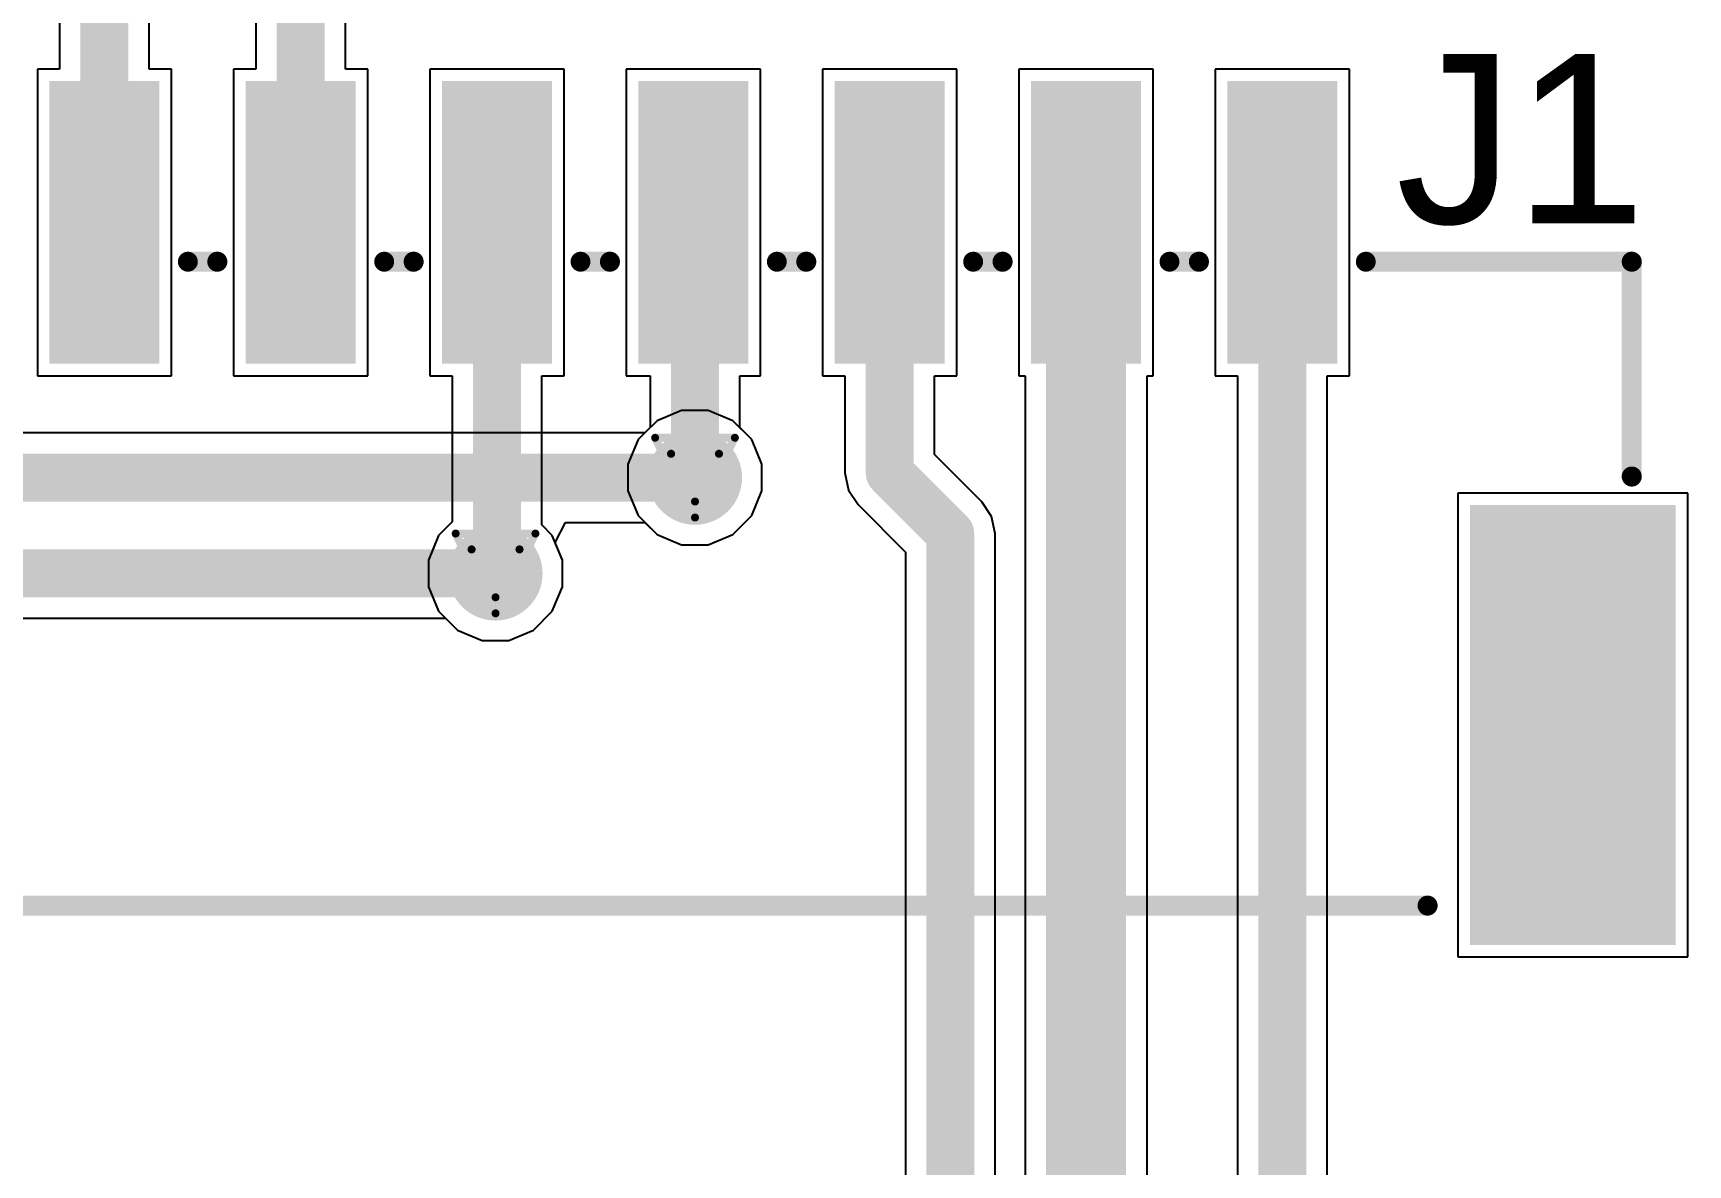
# Model space of a CAD drawing. Header units: inches. Extents: x -3 to 5381, y -57 to 5355.
# Drawn here: x 15.75 to 26.29, y -22.28 to -15.08 of the extents above; entities that cross this region are included whole.
import ezdxf

# ---------------------------------------------------------------- set-up
doc = ezdxf.new("R2010")
doc.units = ezdxf.units.IN
for name, color, linetype in [('Bottom Layer', 5, 'Continuous'), ('Drill Drawing', 1, 'Continuous'), ('Top Layer', 1, 'Continuous'), ('Top Overlay', 2, 'Continuous'), ('Top Paste', 8, 'Continuous'), ('Top Solder', 216, 'Continuous'), ('Via Holes', 16, 'Continuous')]:
    doc.layers.add(name, color=color, linetype=linetype)
doc.styles.add('Arial', font='', dxfattribs={"height": 0.2})
doc.styles.get('Arial').set_extended_font_data('Arial')

msp = doc.modelspace()

# ---------------------------------------------------------------- hatches: boundary and pattern name
at = {"layer": 'Bottom Layer'}
h = msp.add_hatch(color=5, dxfattribs=at)
edge = h.paths.add_edge_path()
edge.add_arc((19.964, -17.907), 0.3, 0, 360)
h = msp.add_hatch(color=5, dxfattribs=at)
edge = h.paths.add_edge_path()
edge.add_arc((18.694, -18.517), 0.3, 0, 360)
at = {"layer": 'Top Layer'}
for points in [[(15.904, -15.432), (16.504, -15.432), (16.504, -17.132), (15.904, -17.132)], [(17.154, -15.432), (17.754, -15.432), (17.754, -17.132), (17.154, -17.132)], [(18.404, -15.432), (19.004, -15.432), (19.004, -17.132), (18.404, -17.132)], [(19.654, -15.432), (20.254, -15.432), (20.254, -17.132), (19.654, -17.132)], [(20.904, -15.432), (21.504, -15.432), (21.504, -17.132), (20.904, -17.132)], [(22.154, -15.432), (22.754, -15.432), (22.754, -17.132), (22.154, -17.132)], [(23.404, -15.432), (24.004, -15.432), (24.004, -17.132), (23.404, -17.132)], [(24.949, -18.132), (26.159, -18.132), (26.159, -20.832), (24.949, -20.832)]]:
    msp.add_hatch(color=1, dxfattribs=at).paths.add_polyline_path(points)
h = msp.add_hatch(color=1, dxfattribs=at)
edge = h.paths.add_edge_path()
edge.add_arc((19.964, -17.907), 0.3, 0, 360)
h = msp.add_hatch(color=1, dxfattribs=at)
edge = h.paths.add_edge_path()
edge.add_arc((18.694, -18.517), 0.3, 0, 360)
at = {"layer": 'Top Paste'}
for points in [[(15.904, -15.432), (16.504, -15.432), (16.504, -17.132), (15.904, -17.132)], [(17.154, -15.432), (17.754, -15.432), (17.754, -17.132), (17.154, -17.132)], [(18.404, -15.432), (19.004, -15.432), (19.004, -17.132), (18.404, -17.132)], [(19.654, -15.432), (20.254, -15.432), (20.254, -17.132), (19.654, -17.132)], [(20.904, -15.432), (21.504, -15.432), (21.504, -17.132), (20.904, -17.132)], [(22.154, -15.432), (22.754, -15.432), (22.754, -17.132), (22.154, -17.132)], [(23.404, -15.432), (24.004, -15.432), (24.004, -17.132), (23.404, -17.132)], [(24.949, -18.132), (26.159, -18.132), (26.159, -20.832), (24.949, -20.832)]]:
    msp.add_hatch(color=8, dxfattribs=at).paths.add_polyline_path(points)
at = {"layer": 'Top Solder'}
for points in [[(15.854, -15.382), (16.554, -15.382), (16.554, -17.182), (15.854, -17.182)], [(17.104, -15.382), (17.804, -15.382), (17.804, -17.182), (17.104, -17.182)], [(18.354, -15.382), (19.054, -15.382), (19.054, -17.182), (18.354, -17.182)], [(19.604, -15.382), (20.304, -15.382), (20.304, -17.182), (19.604, -17.182)], [(20.854, -15.382), (21.554, -15.382), (21.554, -17.182), (20.854, -17.182)], [(22.104, -15.382), (22.804, -15.382), (22.804, -17.182), (22.104, -17.182)], [(23.354, -15.382), (24.054, -15.382), (24.054, -17.182), (23.354, -17.182)], [(24.899, -18.082), (26.209, -18.082), (26.209, -20.882), (24.899, -20.882)]]:
    msp.add_hatch(color=216, dxfattribs=at).paths.add_polyline_path(points)
at = {"layer": 'Via Holes'}
h = msp.add_hatch(color=7, dxfattribs=at)
edge = h.paths.add_edge_path()
edge.add_arc((19.964, -17.907), 0.15, 0, 360)
h = msp.add_hatch(color=7, dxfattribs=at)
edge = h.paths.add_edge_path()
edge.add_arc((18.694, -18.517), 0.15, 0, 360)

# ---------------------------------------------------------------- linework, layer by layer
at = {"layer": 'Bottom Layer'}
for p, q in [((19.879, -17.48), (19.723, -17.545)), ((20.049, -17.48), (19.879, -17.48)), ((20.206, -17.545), (20.049, -17.48)), ((19.723, -17.545), (19.645, -17.622)), ((20.326, -17.665), (20.206, -17.545)), ((19.645, -17.622), (9.821, -17.622)), ((20.391, -17.822), (20.326, -17.665)), ((20.391, -17.992), (20.391, -17.822)), ((20.326, -18.149), (20.391, -17.992)), ((19.075, -18.319), (19.139, -18.192)), ((19.139, -18.192), (19.645, -18.192)), ((19.645, -18.192), (19.723, -18.269)), ((20.206, -18.269), (20.326, -18.149)), ((19.121, -18.432), (19.075, -18.319)), ((19.723, -18.269), (19.879, -18.334)), ((20.049, -18.334), (20.206, -18.269)), ((19.121, -18.602), (19.121, -18.432)), ((19.879, -18.334), (20.049, -18.334)), ((19.056, -18.758), (19.121, -18.602)), ((6.731, -18.801), (18.375, -18.801)), ((18.375, -18.801), (18.453, -18.879)), ((18.936, -18.879), (19.056, -18.758)), ((18.453, -18.879), (18.609, -18.944)), ((18.609, -18.944), (18.779, -18.944)), ((18.779, -18.944), (18.936, -18.879))]:
    msp.add_line(p, q, dxfattribs=at)
for points in [[(9.703, -17.907, 0.305, 0.305, 0), (19.964, -17.907, 0.305, 0.305, 0)], [(6.731, -18.517, 0.305, 0.305, 0), (18.694, -18.517, 0.305, 0.305, 0)]]:
    msp.add_lwpolyline(points, format="xyseb", dxfattribs=at)
for points in [[(19.888, -17.907, 0.152, 0.152, 1), (20.041, -17.907, 0.152, 0.152, 1)], [(18.618, -18.517, 0.152, 0.152, 1), (18.771, -18.517, 0.152, 0.152, 1)]]:
    msp.add_lwpolyline(points, format="xyseb", close=True, dxfattribs=at)
at = {"layer": 'Drill Drawing'}
for points in [[(19.71, -17.653, 0.0508, 0.0508, 0), (20.218, -17.653, 0.0508, 0.0508, 0)], [(19.71, -17.653, 0.0508, 0.0508, 0), (19.964, -18.161, 0.0508, 0.0508, 0)], [(19.964, -18.161, 0.0508, 0.0508, 0), (20.218, -17.653, 0.0508, 0.0508, 0)], [(19.812, -17.755, 0.0508, 0.0508, 0), (20.117, -17.755, 0.0508, 0.0508, 0)], [(19.812, -17.755, 0.0508, 0.0508, 0), (19.964, -18.059, 0.0508, 0.0508, 0)], [(19.964, -18.059, 0.0508, 0.0508, 0), (20.117, -17.755, 0.0508, 0.0508, 0)], [(18.44, -18.263, 0.0508, 0.0508, 0), (18.948, -18.263, 0.0508, 0.0508, 0)], [(18.44, -18.263, 0.0508, 0.0508, 0), (18.694, -18.771, 0.0508, 0.0508, 0)], [(18.694, -18.771, 0.0508, 0.0508, 0), (18.948, -18.263, 0.0508, 0.0508, 0)], [(18.542, -18.364, 0.0508, 0.0508, 0), (18.847, -18.364, 0.0508, 0.0508, 0)], [(18.542, -18.364, 0.0508, 0.0508, 0), (18.694, -18.669, 0.0508, 0.0508, 0)], [(18.694, -18.669, 0.0508, 0.0508, 0), (18.847, -18.364, 0.0508, 0.0508, 0)]]:
    msp.add_lwpolyline(points, format="xyseb", dxfattribs=at)
for points in [[(19.698, -17.653, 0.0254, 0.0254, 1), (19.723, -17.653, 0.0254, 0.0254, 1)], [(19.698, -17.653, 0.0254, 0.0254, 1), (19.723, -17.653, 0.0254, 0.0254, 1)], [(20.206, -17.653, 0.0254, 0.0254, 1), (20.231, -17.653, 0.0254, 0.0254, 1)], [(20.206, -17.653, 0.0254, 0.0254, 1), (20.231, -17.653, 0.0254, 0.0254, 1)], [(19.799, -17.755, 0.0254, 0.0254, 1), (19.825, -17.755, 0.0254, 0.0254, 1)], [(19.799, -17.755, 0.0254, 0.0254, 1), (19.825, -17.755, 0.0254, 0.0254, 1)], [(20.104, -17.755, 0.0254, 0.0254, 1), (20.13, -17.755, 0.0254, 0.0254, 1)], [(20.104, -17.755, 0.0254, 0.0254, 1), (20.13, -17.755, 0.0254, 0.0254, 1)], [(19.952, -18.059, 0.0254, 0.0254, 1), (19.977, -18.059, 0.0254, 0.0254, 1)], [(19.952, -18.059, 0.0254, 0.0254, 1), (19.977, -18.059, 0.0254, 0.0254, 1)], [(19.952, -18.161, 0.0254, 0.0254, 1), (19.977, -18.161, 0.0254, 0.0254, 1)], [(19.952, -18.161, 0.0254, 0.0254, 1), (19.977, -18.161, 0.0254, 0.0254, 1)], [(18.428, -18.263, 0.0254, 0.0254, 1), (18.453, -18.263, 0.0254, 0.0254, 1)], [(18.428, -18.263, 0.0254, 0.0254, 1), (18.453, -18.263, 0.0254, 0.0254, 1)], [(18.936, -18.263, 0.0254, 0.0254, 1), (18.961, -18.263, 0.0254, 0.0254, 1)], [(18.936, -18.263, 0.0254, 0.0254, 1), (18.961, -18.263, 0.0254, 0.0254, 1)], [(18.529, -18.364, 0.0254, 0.0254, 1), (18.555, -18.364, 0.0254, 0.0254, 1)], [(18.529, -18.364, 0.0254, 0.0254, 1), (18.555, -18.364, 0.0254, 0.0254, 1)], [(18.834, -18.364, 0.0254, 0.0254, 1), (18.86, -18.364, 0.0254, 0.0254, 1)], [(18.834, -18.364, 0.0254, 0.0254, 1), (18.86, -18.364, 0.0254, 0.0254, 1)], [(18.682, -18.669, 0.0254, 0.0254, 1), (18.707, -18.669, 0.0254, 0.0254, 1)], [(18.682, -18.669, 0.0254, 0.0254, 1), (18.707, -18.669, 0.0254, 0.0254, 1)], [(18.682, -18.771, 0.0254, 0.0254, 1), (18.707, -18.771, 0.0254, 0.0254, 1)], [(18.682, -18.771, 0.0254, 0.0254, 1), (18.707, -18.771, 0.0254, 0.0254, 1)]]:
    msp.add_lwpolyline(points, format="xyseb", close=True, dxfattribs=at)
at = {"layer": 'Top Layer'}
for p, q in [((15.919, -13.311), (15.919, -15.305)), ((16.489, -15.305), (16.489, -13.429)), ((17.169, -13.889), (17.169, -15.305)), ((17.739, -15.305), (17.739, -14.007)), ((15.919, -15.305), (15.777, -15.305)), ((15.777, -15.305), (15.777, -17.259)), ((16.631, -15.305), (16.489, -15.305)), ((16.631, -17.259), (16.631, -15.305)), ((17.169, -15.305), (17.027, -15.305)), ((17.027, -15.305), (17.027, -17.259)), ((17.881, -15.305), (17.739, -15.305)), ((17.881, -17.259), (17.881, -15.305)), ((19.131, -15.305), (18.277, -15.305)), ((18.277, -15.305), (18.277, -17.259)), ((19.131, -17.259), (19.131, -15.305)), ((20.381, -15.305), (19.527, -15.305)), ((19.527, -15.305), (19.527, -17.259)), ((20.381, -17.259), (20.381, -15.305)), ((21.631, -15.305), (20.777, -15.305)), ((20.777, -15.305), (20.777, -17.259)), ((21.631, -17.259), (21.631, -15.305)), ((22.881, -15.305), (22.027, -15.305)), ((22.027, -15.305), (22.027, -17.259)), ((22.881, -17.259), (22.881, -15.305)), ((24.131, -15.305), (23.277, -15.305)), ((23.277, -15.305), (23.277, -17.259)), ((24.131, -17.259), (24.131, -15.305)), ((15.777, -17.259), (16.631, -17.259)), ((17.027, -17.259), (17.881, -17.259)), ((18.277, -17.259), (18.419, -17.259)), ((18.419, -17.259), (18.419, -18.188)), ((18.989, -18.208), (18.989, -17.259)), ((18.989, -17.259), (19.131, -17.259)), ((19.527, -17.259), (19.68, -17.259)), ((19.68, -17.259), (19.68, -17.588)), ((20.249, -17.588), (20.249, -17.259)), ((20.249, -17.259), (20.381, -17.259)), ((20.777, -17.259), (20.919, -17.259)), ((20.919, -17.259), (20.919, -17.877)), ((21.489, -17.759), (21.489, -17.259)), ((21.489, -17.259), (21.631, -17.259)), ((22.027, -17.259), (22.066, -17.259)), ((22.066, -17.259), (22.066, -38.699)), ((22.843, -38.86), (22.843, -17.259)), ((22.843, -17.259), (22.881, -17.259)), ((23.277, -17.259), (23.419, -17.259)), ((23.419, -17.259), (23.419, -25.533)), ((23.989, -25.533), (23.989, -17.259)), ((23.989, -17.259), (24.131, -17.259)), ((19.68, -17.588), (19.602, -17.665)), ((20.326, -17.665), (20.249, -17.588)), ((19.602, -17.665), (19.537, -17.822)), ((20.391, -17.822), (20.326, -17.665)), ((21.791, -18.061), (21.489, -17.759)), ((19.537, -17.822), (19.537, -17.992)), ((20.391, -17.992), (20.391, -17.822)), ((20.919, -17.877), (20.919, -17.877)), ((20.919, -17.877), (20.941, -17.986)), ((19.537, -17.992), (19.602, -18.149)), ((20.326, -18.149), (20.391, -17.992)), ((20.941, -17.986), (21.003, -18.078)), ((26.286, -18.005), (24.822, -18.005)), ((24.822, -18.005), (24.822, -20.959)), ((26.286, -20.959), (26.286, -18.005)), ((21.003, -18.078), (21.305, -18.381)), ((21.853, -18.154), (21.791, -18.061)), ((18.419, -18.188), (18.332, -18.275)), ((19.056, -18.275), (18.989, -18.208)), ((19.602, -18.149), (19.723, -18.269)), ((20.206, -18.269), (20.326, -18.149)), ((21.875, -18.263), (21.853, -18.154)), ((18.332, -18.275), (18.267, -18.432)), ((19.121, -18.432), (19.056, -18.275)), ((19.723, -18.269), (19.879, -18.334)), ((20.049, -18.334), (20.206, -18.269)), ((21.875, -36.855), (21.875, -18.263)), ((21.875, -18.263), (21.875, -18.263)), ((18.267, -18.432), (18.267, -18.602)), ((19.121, -18.602), (19.121, -18.432)), ((19.879, -18.334), (20.049, -18.334)), ((21.305, -18.381), (21.305, -36.737)), ((18.267, -18.602), (18.332, -18.758)), ((19.056, -18.758), (19.121, -18.602)), ((18.332, -18.758), (18.453, -18.879)), ((18.936, -18.879), (19.056, -18.758)), ((18.453, -18.879), (18.609, -18.944)), ((18.609, -18.944), (18.779, -18.944)), ((18.779, -18.944), (18.936, -18.879)), ((24.822, -20.959), (26.286, -20.959))]:
    msp.add_line(p, q, dxfattribs=at)
for points in [[(16.204, -16.282, 0.305, 0.305, 0), (16.204, -13.311, 0.305, 0.305, 0)], [(17.454, -16.282, 0.305, 0.305, 0), (17.454, -13.889, 0.305, 0.305, 0)], [(22.454, -38.86, 0.508, 0.508, 0), (22.454, -16.282, 0.508, 0.508, 0)], [(18.704, -18.507, 0.305, 0.305, 0), (18.704, -16.282, 0.305, 0.305, 0)], [(19.954, -16.282, 0.305, 0.305, 0), (19.964, -16.292, 0.305, 0.305, 0)], [(19.964, -17.907, 0.305, 0.305, 0), (19.964, -16.292, 0.305, 0.305, 0)], [(21.204, -17.877, 0.305, 0.305, 0), (21.204, -16.282, 0.305, 0.305, 0)], [(23.704, -25.533, 0.305, 0.305, 0), (23.704, -16.282, 0.305, 0.305, 0)], [(21.204, -17.877, 0.305, 0.305, 0), (21.59, -18.263, 0.305, 0.305, 0)], [(21.59, -36.855, 0.305, 0.305, 0), (21.59, -18.263, 0.305, 0.305, 0)], [(18.694, -18.517, 0.305, 0.305, 0), (18.704, -18.507, 0.305, 0.305, 0)]]:
    msp.add_lwpolyline(points, format="xyseb", dxfattribs=at)
for points in [[(22.327, -16.282, 0.254, 0.254, 1), (22.581, -16.282, 0.254, 0.254, 1)], [(16.128, -16.282, 0.152, 0.152, 1), (16.28, -16.282, 0.152, 0.152, 1)], [(17.378, -16.282, 0.152, 0.152, 1), (17.531, -16.282, 0.152, 0.152, 1)], [(18.628, -16.282, 0.152, 0.152, 1), (18.781, -16.282, 0.152, 0.152, 1)], [(19.878, -16.282, 0.152, 0.152, 1), (20.03, -16.282, 0.152, 0.152, 1)], [(19.888, -16.292, 0.152, 0.152, 1), (20.041, -16.292, 0.152, 0.152, 1)], [(19.888, -16.292, 0.152, 0.152, 1), (20.041, -16.292, 0.152, 0.152, 1)], [(21.128, -16.282, 0.152, 0.152, 1), (21.28, -16.282, 0.152, 0.152, 1)], [(23.628, -16.282, 0.152, 0.152, 1), (23.78, -16.282, 0.152, 0.152, 1)], [(19.888, -17.907, 0.152, 0.152, 1), (20.041, -17.907, 0.152, 0.152, 1)], [(21.128, -17.877, 0.152, 0.152, 1), (21.28, -17.877, 0.152, 0.152, 1)], [(21.128, -17.877, 0.152, 0.152, 1), (21.28, -17.877, 0.152, 0.152, 1)], [(21.514, -18.263, 0.152, 0.152, 1), (21.666, -18.263, 0.152, 0.152, 1)], [(21.514, -18.263, 0.152, 0.152, 1), (21.666, -18.263, 0.152, 0.152, 1)], [(18.618, -18.517, 0.152, 0.152, 1), (18.771, -18.517, 0.152, 0.152, 1)], [(18.628, -18.507, 0.152, 0.152, 1), (18.781, -18.507, 0.152, 0.152, 1)], [(18.628, -18.507, 0.152, 0.152, 1), (18.781, -18.507, 0.152, 0.152, 1)]]:
    msp.add_lwpolyline(points, format="xyseb", close=True, dxfattribs=at)
at = {"layer": 'Top Overlay'}
for points in [[(16.735, -16.532, 0.127, 0.127, 0), (16.923, -16.532, 0.127, 0.127, 0)], [(17.985, -16.532, 0.127, 0.127, 0), (18.173, -16.532, 0.127, 0.127, 0)], [(19.235, -16.532, 0.127, 0.127, 0), (19.423, -16.532, 0.127, 0.127, 0)], [(20.485, -16.532, 0.127, 0.127, 0), (20.673, -16.532, 0.127, 0.127, 0)], [(21.735, -16.532, 0.127, 0.127, 0), (21.923, -16.532, 0.127, 0.127, 0)], [(22.985, -16.532, 0.127, 0.127, 0), (23.173, -16.532, 0.127, 0.127, 0)], [(24.235, -16.532, 0.127, 0.127, 0), (25.929, -16.532, 0.127, 0.127, 0)], [(25.929, -17.9, 0.127, 0.127, 0), (25.929, -16.532, 0.127, 0.127, 0)], [(13.94, -20.632, 0.127, 0.127, 0), (24.629, -20.632, 0.127, 0.127, 0)]]:
    msp.add_lwpolyline(points, format="xyseb", dxfattribs=at)
for points in [[(16.704, -16.532, 0.0637, 0.0637, 1), (16.767, -16.532, 0.0637, 0.0637, 1)], [(16.891, -16.532, 0.0637, 0.0637, 1), (16.955, -16.532, 0.0637, 0.0637, 1)], [(17.954, -16.532, 0.0637, 0.0637, 1), (18.017, -16.532, 0.0637, 0.0637, 1)], [(18.141, -16.532, 0.0637, 0.0637, 1), (18.205, -16.532, 0.0637, 0.0637, 1)], [(19.204, -16.532, 0.0637, 0.0637, 1), (19.267, -16.532, 0.0637, 0.0637, 1)], [(19.391, -16.532, 0.0637, 0.0637, 1), (19.455, -16.532, 0.0637, 0.0637, 1)], [(20.454, -16.532, 0.0637, 0.0637, 1), (20.517, -16.532, 0.0637, 0.0637, 1)], [(20.641, -16.532, 0.0637, 0.0637, 1), (20.705, -16.532, 0.0637, 0.0637, 1)], [(21.704, -16.532, 0.0637, 0.0637, 1), (21.767, -16.532, 0.0637, 0.0637, 1)], [(21.891, -16.532, 0.0637, 0.0637, 1), (21.955, -16.532, 0.0637, 0.0637, 1)], [(22.954, -16.532, 0.0637, 0.0637, 1), (23.017, -16.532, 0.0637, 0.0637, 1)], [(23.141, -16.532, 0.0637, 0.0637, 1), (23.205, -16.532, 0.0637, 0.0637, 1)], [(24.204, -16.532, 0.0637, 0.0637, 1), (24.267, -16.532, 0.0637, 0.0637, 1)], [(25.897, -16.532, 0.0637, 0.0637, 1), (25.961, -16.532, 0.0637, 0.0637, 1)], [(25.897, -16.532, 0.0637, 0.0637, 1), (25.961, -16.532, 0.0637, 0.0637, 1)], [(25.897, -17.9, 0.0637, 0.0637, 1), (25.961, -17.9, 0.0637, 0.0637, 1)], [(24.597, -20.632, 0.0637, 0.0637, 1), (24.661, -20.632, 0.0637, 0.0637, 1)]]:
    msp.add_lwpolyline(points, format="xyseb", close=True, dxfattribs=at)

# ---------------------------------------------------------------- texts
at = {"layer": 'Top Overlay', "style": 'Arial'}
msp.add_text('J1', height=1.0795, dxfattribs=at).set_placement((24.427, -16.288))

doc.saveas('drawing.dxf')
